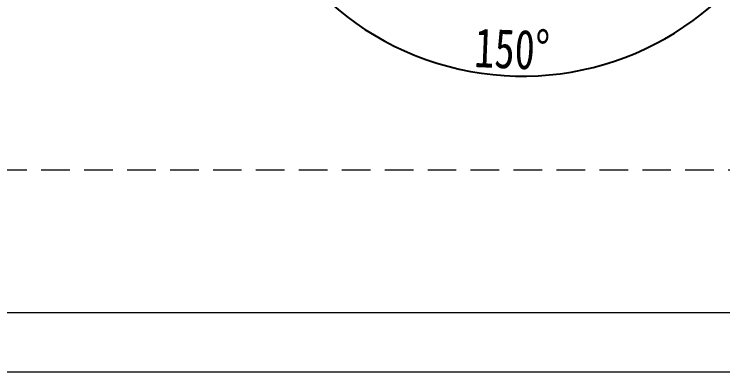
# Model space of a CAD drawing. Header units: millimetres. Extents: x -2601 to 21461, y 11492 to 21077.
# Drawn here: x -1208 to 364, y 11492 to 12286 of the extents above; entities that cross this region are included whole.
import ezdxf

# ---------------------------------------------------------------- set-up
doc = ezdxf.new("R2010")
doc.units = ezdxf.units.MM
doc.header["$PDSIZE"] = -1
doc.linetypes.add('HIDDEN', pattern=[9.525, 6.35, -3.175])
doc.styles.get("Standard").update_dxf_attribs({"font": ''})
doc.styles.get('Standard').set_extended_font_data('HYSWLongFangSong')
doc.dimstyles.new('ISO-25', dxfattribs={"dimscale": 25, "dimtxt": 3.5, "dimasz": 1.6, "dimexe": 1.25, "dimexo": 0.625, "dimtad": 1, "dimdec": 0, "dimzin": 9, "dimdsep": 46, "dimtxsty": 'Standard', "dimcen": 2.5, "dimadec": 0, "dimazin": 2, "dimtfac": 1, "dimtdec": 0, "dimtofl": 0, "dimtmove": 0, "dimatfit": 3, "dimfxl": 1, "dimarcsym": 0})

# ---------------------------------------------------------------- blocks, each defined once
blk = doc.blocks.new('*D42')
at = {"color": 0, "lineweight": -2}
blk.add_line((-236.8, 12789.9), (-752.5, 12789.9), dxfattribs=at)
blk.add_arc((-80.3, 12789.9), 641, 183.5762, 326.4238, dxfattribs=at)
at = {"color": 0}
for points in [[(-726.7, 12749.8), (-713.3, 12750.2), (-721.3, 12789.9)], [(448.1, 12439), (459.4, 12432), (474.8, 12469.5)]]:
    blk.add_solid(points, dxfattribs=at)
at = {"layer": 'Defpoints', "color": 0}
for p in [(-221.1, 12789.9), (-80.3, 12789.9), (-80.3, 12789.9), (-492.3, 12298.9), (1391.9, 11939.9)]:
    blk.add_point(p, dxfattribs=at)
at = {"color": 0, "insert": (-103.5, 12208.8), "char_height": 87.5, "attachment_point": 5, "rotation": 357.7157}
blk.add_mtext('150°', dxfattribs=at)

msp = doc.modelspace()

# ---------------------------------------------------------------- linework, layer by layer
at = {"color": 7, "linetype": 'HIDDEN', "lineweight": 5, "ltscale": 10}
msp.add_line((1391.9, 11939.9), (-1559.7, 11939.9), dxfattribs=at)
at = {"color": 7, "linetype": 'Continuous', "lineweight": 15}
msp.add_line((-2469.4, 11624), (5082.4, 11624), dxfattribs=at)
at = {"color": 7, "linetype": 'Continuous', "lineweight": 0}
msp.add_line((-2601, 11492.4), (5214, 11492.4), dxfattribs=at)

# ---------------------------------------------------------------- dimensions: what is measured, and where the dimension line sits
dim = msp.add_angular_dim_2l(base=(-492.3, 12298.9), line1=((-80.3, 12789.9), (-221.1, 12789.9)), line2=((-80.3, 12789.9), (1391.9, 11939.9)), dimstyle='ISO-25')
dim.commit()
dim.dimension.update_dxf_attribs({"geometry": '*D42', "text_midpoint": (-105.8, 12149.5), "dimtype": 162})

doc.saveas('drawing.dxf')
